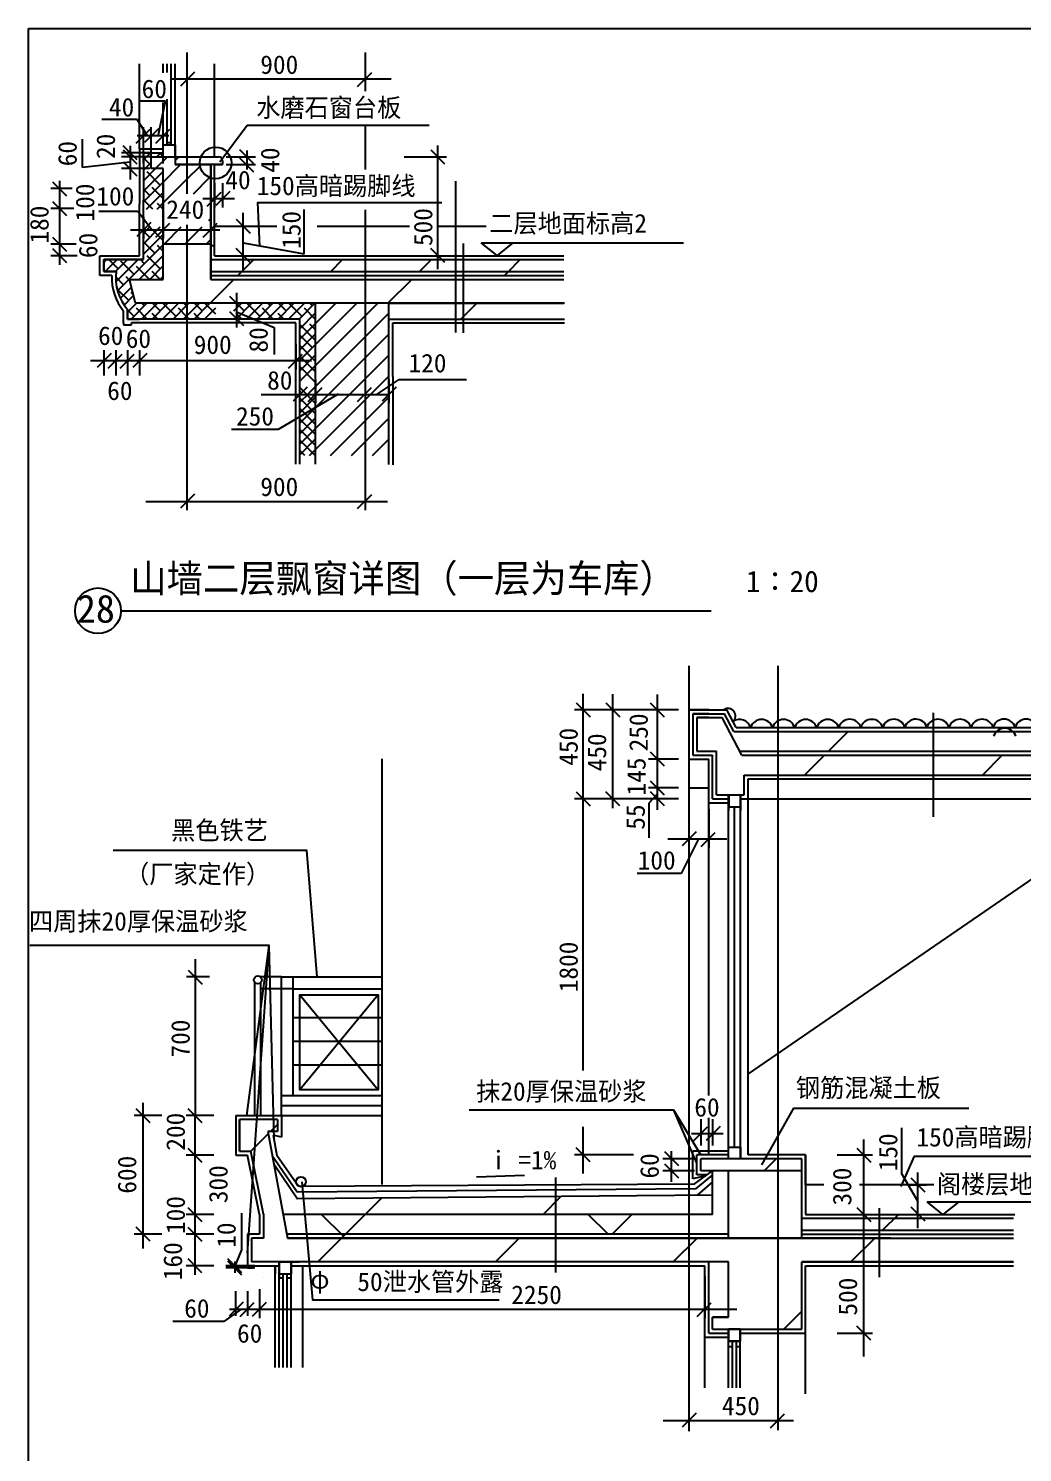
# Model space of a CAD drawing. Header units: metres. Extents: x 15828 to 26417, y -3696 to 9251.
# Drawn here: x 15828 to 21548, y 1057 to 9251 of the extents above; entities that cross this region are included whole.
import ezdxf

# ---------------------------------------------------------------- set-up
doc = ezdxf.new("R2010")
doc.units = ezdxf.units.M
for name, color, linetype in [('A-AXI', 3, 'Continuous'), ('BALCONY', 7, 'Continuous'), ('PUB_DIM', 3, 'Continuous'), ('PUB_TEXT', 7, 'Continuous'), ('Q', 4, 'Continuous'), ('S_DOTE', 7, 'Continuous'), ('WALL', 7, 'Continuous'), ('WQ', 7, 'Continuous')]:
    doc.layers.add(name, color=color, linetype=linetype)
pattern_1 = [(45, (0, 0), (-255.6454, 255.6454), [])]
pattern_2 = [(45, (0, 0), (-511.29, 511.29), [])]

# ---------------------------------------------------------------- blocks, each defined once
blk = doc.blocks.new('_DIMX')
blk.add_lwpolyline([(-213.13, -208.31), (190, 193.54)])

msp = doc.modelspace()

# ---------------------------------------------------------------- hatches: boundary and pattern name
h = msp.add_hatch()
h.set_pattern_fill('AN33C', scale=113.87)
h.set_pattern_definition(pattern_1)
h.paths.add_polyline_path([(16888.04, 8513.24), (16671.75, 8513.24), (16671.75, 8467.69), (16888.03, 8467.69)])
h.paths.add_polyline_path([(16962.39, 8500.78, -0.03), (16963.25, 8513.24), (16888.04, 8513.24), (16888.03, 8467.69), (16968.62, 8467.69, -0.09)])
h.paths.add_polyline_path([(17093.06, 8490.46, 0.2), (17086.39, 8506.57, 0.2), (17070.28, 8513.24), (17070.29, 8513.24), (16963.25, 8513.24, 0.03), (16962.39, 8500.78, 0.09), (16968.62, 8467.69), (17093.06, 8467.69)])
h = msp.add_hatch()
h.set_pattern_fill('AN33C', scale=227.74)
h.set_pattern_definition(pattern_2)
h.paths.add_polyline_path([(16876.71, 8012.21), (16740.07, 8012.21), (16740.07, 7807.25), (16876.71, 7807.25)])
h.paths.add_polyline_path([(16740.07, 8012.21), (16603.42, 8012.21), (16603.42, 7807.25), (16740.07, 7807.25)])
h = msp.add_hatch()
h.set_pattern_fill('AN33C', scale=113.87)
h.set_pattern_definition(pattern_1)
h.paths.add_polyline_path([(18889.17, 7921.12), (18167.24, 7921.12), (18167.24, 7852.8), (18889.17, 7852.8)])
h.paths.add_polyline_path([(18167.24, 7921.12), (18124.78, 7921.12), (18124.78, 7852.8), (18167.24, 7852.8)])
h.paths.add_polyline_path([(18124.78, 7921.12), (17502.99, 7921.12), (17502.99, 7852.8), (18124.78, 7852.8)])
h.paths.add_polyline_path([(17502.99, 7921.12), (16876.71, 7921.12), (16876.71, 7852.8), (17502.99, 7852.8)])
h = msp.add_hatch()
h.set_pattern_fill('ANSI31', scale=1138.7)
h.paths.add_polyline_path([(16740.07, 7807.25), (16603.42, 7807.25), (16410.1, 7807.25), (16444.26, 7670.61), (16740.07, 7670.61)])
h.paths.add_polyline_path([(17764.89, 7807.25), (16876.71, 7807.25), (16740.07, 7807.25), (16740.07, 7670.61), (17480.21, 7670.61), (17764.89, 7670.61)])
h.paths.add_polyline_path([(18329.73, 7807.25), (17764.89, 7807.25), (17764.89, 7670.61), (18329.73, 7670.61)])
h.paths.add_polyline_path([(18883.6, 7807.25), (18372.19, 7807.25), (18372.19, 7670.61), (18883.6, 7670.61)])
h = msp.add_hatch()
h.set_pattern_fill('AN33C', scale=227.74)
h.set_pattern_definition(pattern_2)
h.paths.add_polyline_path([(16740.07, 7807.25), (16603.42, 7807.25), (16410.1, 7807.25), (16444.26, 7670.61), (16740.07, 7670.61)])
h.paths.add_polyline_path([(17764.89, 7807.25), (16876.71, 7807.25), (16740.07, 7807.25), (16740.07, 7670.61), (17480.21, 7670.61), (17764.89, 7670.61)])
h.paths.add_polyline_path([(18329.73, 7807.25), (17764.89, 7807.25), (17764.89, 7670.61), (18329.73, 7670.61)])
h.paths.add_polyline_path([(18883.6, 7807.25), (18372.19, 7807.25), (18372.19, 7670.61), (18883.6, 7670.61)])
h.paths.add_polyline_path([(18372.19, 7807.25), (18329.73, 7807.25), (18329.73, 7670.61), (18372.19, 7670.61)])
h = msp.add_hatch()
h.set_pattern_fill('ANSI38', scale=341.61)
h.paths.add_polyline_path([(18889.17, 7852.8), (18167.24, 7852.8), (18167.24, 7830.02), (18889.17, 7830.02)])
h.paths.add_polyline_path([(18167.24, 7852.8), (18124.78, 7852.8), (18124.78, 7830.02), (18167.24, 7830.02)])
h.paths.add_polyline_path([(18124.78, 7852.8), (17502.99, 7852.8), (17502.99, 7830.02), (18124.78, 7830.02)])
h.paths.add_polyline_path([(17502.99, 7852.8), (16876.71, 7852.8), (16876.71, 7830.02), (17502.99, 7830.02)])
h = msp.add_hatch()
h.set_pattern_fill('ANSI38', scale=341.61)
h.paths.add_polyline_path([(17901.53, 7670.61), (17901.53, 7579.51), (18890.94, 7579.51), (18890.94, 7670.61)])
h = msp.add_hatch()
h.set_pattern_fill('ANSI38', scale=341.61)
h.paths.add_polyline_path([(22181.44, 5206.04), (21073.64, 5206.04), (21073.64, 5092.17), (22181.44, 5092.17)])
h.paths.add_polyline_path([(21036.41, 5206.04), (20140.52, 5206.04), (20140.52, 5092.17), (21036.41, 5092.17)])
h.paths.add_polyline_path([(21073.64, 5206.04), (21036.41, 5206.04), (21036.41, 5092.17), (21073.64, 5092.17)])
h.paths.add_polyline_path([(20140.52, 5206.04), (19887.08, 5206.04), (19833.14, 5308.52), (19650.95, 5308.52), (19650.95, 5069.39), (19707.89, 5069.39), (19764.82, 5069.39), (19764.82, 4818.88), (19855.92, 4818.88), (19855.92, 4841.66), (19787.59, 4841.66), (19787.59, 5092.17), (19707.89, 5092.17), (19673.73, 5092.17), (19673.73, 5285.74), (19819.39, 5285.74), (19921.27, 5092.17), (20140.52, 5092.17)])
h = msp.add_hatch()
h.set_pattern_fill('AN33C', scale=227.74)
h.set_pattern_definition(pattern_2)
h.paths.add_polyline_path([(20140.52, 5069.39), (19933.26, 5069.39), (19819.39, 5285.74), (19673.73, 5285.74), (19673.73, 5092.17), (19707.89, 5092.17), (19787.59, 5092.17), (19787.59, 4841.66), (19947.01, 4841.66), (19947.01, 4955.52), (20140.52, 4955.52)])
h.paths.add_polyline_path([(21036.41, 5069.39), (20140.52, 5069.39), (20140.52, 4955.52), (21036.41, 4955.52)])
h.paths.add_polyline_path([(22181.44, 5069.39), (21073.64, 5069.39), (21073.64, 4955.52), (22181.44, 4955.52)])
h.paths.add_polyline_path([(21073.64, 5069.39), (21036.41, 5069.39), (21036.41, 4955.52), (21073.64, 4955.52)])
h = msp.add_hatch()
h.set_pattern_fill('ANSI31', scale=1138.7)
h.paths.add_polyline_path([(20140.52, 5069.39), (19933.26, 5069.39), (19819.39, 5285.74), (19673.73, 5285.74), (19673.73, 5092.17), (19707.89, 5092.17), (19787.59, 5092.17), (19787.59, 4841.66), (19947.01, 4841.66), (19947.01, 4955.52), (20140.52, 4955.52)])
h.paths.add_polyline_path([(21036.41, 5069.39), (20140.52, 5069.39), (20140.52, 4955.52), (21036.41, 4955.52)])
h.paths.add_polyline_path([(22181.44, 5069.39), (21073.64, 5069.39), (21073.64, 4955.52), (22181.44, 4955.52)])
h.paths.add_polyline_path([(21073.64, 5069.39), (21036.41, 5069.39), (21036.41, 4955.52), (21073.64, 4955.52)])
h = msp.add_hatch()
h.set_pattern_fill('ANSI31', scale=1138.7)
h.paths.add_polyline_path([(21498.6, 2290.99), (20750.79, 2290.99), (20750.79, 2154.35), (20789.58, 2154.35), (21498.6, 2154.35)])
h.paths.add_polyline_path([(20722.62, 2290.99), (20277.16, 2290.99), (20277.16, 2290.99), (20140.52, 2290.99), (20140.52, 1767.2), (20277.17, 1767.2), (20277.17, 2154.35), (20722.62, 2154.35)])
h.paths.add_polyline_path([(20140.52, 2290.99), (19628.11, 2290.99), (19628.11, 2154.35), (19855.85, 2154.35), (19855.85, 1835.52), (19764.76, 1835.52), (19764.76, 1767.2), (20140.52, 1767.2)])
h.paths.add_polyline_path([(19628.11, 2290.99), (18861.12, 2290.99), (18861.12, 2154.35), (19628.11, 2154.35)])
h.paths.add_polyline_path([(18817.3, 2290.99), (17317.72, 2290.99), (17220.63, 2820.13), (17133.42, 2663.74), (17179.64, 2429.4), (17179.64, 2290.99), (17111.32, 2290.99), (17111.32, 2154.35), (17384.9, 2154.35), (18817.3, 2154.35)])
h.paths.add_polyline_path([(17205, 2905.33), (17260.78, 2905.33), (17260.78, 2973.65), (17077.36, 2973.65), (17043.29, 2876.61), (17043.29, 2791.46), (17108.22, 2791.46), (17133.42, 2663.74), (17220.63, 2820.13)])
h = msp.add_hatch()
h.set_pattern_fill('AN33C', scale=227.74)
h.set_pattern_definition(pattern_2)
h.paths.add_polyline_path([(21498.6, 2290.99), (20750.79, 2290.99), (20750.79, 2154.35), (20789.58, 2154.35), (21498.6, 2154.35)])
h.paths.add_polyline_path([(20722.62, 2290.99), (20277.16, 2290.99), (20277.16, 2290.99), (20140.52, 2290.99), (20140.52, 1767.2), (20277.17, 1767.2), (20277.17, 2154.35), (20722.62, 2154.35)])
h.paths.add_polyline_path([(20140.52, 2290.99), (19628.11, 2290.99), (19628.11, 2154.35), (19855.85, 2154.35), (19855.85, 1835.52), (19764.76, 1835.52), (19764.76, 1767.2), (20140.52, 1767.2)])
h.paths.add_polyline_path([(19628.11, 2290.99), (18861.12, 2290.99), (18861.12, 2154.35), (19628.11, 2154.35)])
h.paths.add_polyline_path([(18861.12, 2290.99), (18817.3, 2290.99), (18817.3, 2154.35), (18861.12, 2154.35)])
h.paths.add_polyline_path([(18817.3, 2290.99), (17317.72, 2290.99), (17220.63, 2820.13), (17133.42, 2663.74), (17179.64, 2429.4), (17179.64, 2290.99), (17111.32, 2290.99), (17111.32, 2154.35), (17384.9, 2154.35), (18817.3, 2154.35)])
h.paths.add_polyline_path([(17205, 2905.33), (17260.78, 2905.33), (17260.78, 2973.65), (17077.36, 2973.65), (17043.29, 2876.61), (17043.29, 2791.46), (17108.22, 2791.46), (17133.42, 2663.74), (17220.63, 2820.13)])
h = msp.add_hatch()
h.set_pattern_fill('AN33C', scale=227.74)
h.set_pattern_definition(pattern_2)
h.paths.add_polyline_path([(17375.04, 2516.17), (17239.74, 2716), (17292.64, 2427.64), (18817.3, 2427.64), (18817.3, 2529.44)])
h.paths.add_polyline_path([(18817.3, 2427.64), (18861.12, 2427.64), (18861.12, 2529.84), (18817.3, 2529.44)])
h.paths.add_polyline_path([(18861.12, 2529.84), (18861.12, 2427.64), (19628.11, 2427.64), (19628.11, 2536.9)])
h.paths.add_polyline_path([(19764.82, 2427.64), (19764.82, 2538.15), (19628.11, 2536.9), (19628.11, 2427.64)])
h = msp.add_hatch()
h.set_pattern_fill('AN32C', scale=227.74)
h.set_pattern_definition(pattern_2)
h.paths.add_polyline_path([(17375.04, 2516.17), (17239.74, 2716), (17292.64, 2427.64), (18817.3, 2427.64), (18817.3, 2529.44)])
h.paths.add_polyline_path([(19628.11, 2427.64), (19628.11, 2536.9), (18861.12, 2529.84), (18861.12, 2427.64)])
h.paths.add_polyline_path([(18817.3, 2427.64), (18861.12, 2427.64), (18861.12, 2529.84), (18817.3, 2529.44)])
h = msp.add_hatch()
h.set_pattern_fill('ANSI31', scale=1138.7)
h.paths.add_polyline_path([(19696.5, 2746.47), (19696.5, 2678.15), (20140.52, 2678.15), (20140.52, 2746.47)])
h.paths.add_polyline_path([(20140.52, 2746.47), (20140.52, 2678.15), (20277.23, 2678.15), (20277.23, 2746.47)])
h = msp.add_hatch()
h.set_pattern_fill('AN33C', scale=227.74)
h.set_pattern_definition(pattern_2)
h.paths.add_polyline_path([(20140.52, 2678.15), (20140.52, 2746.47), (19696.5, 2746.47), (19696.5, 2678.15)])
h.paths.add_polyline_path([(20277.23, 2678.15), (20277.23, 2746.47), (20140.52, 2746.47), (20140.52, 2678.15)])
h = msp.add_hatch()
h.set_pattern_fill('ANSI38', scale=341.61)
h.paths.add_polyline_path([(19628.11, 2313.77), (19628.11, 2427.64), (18861.12, 2427.64), (18861.12, 2313.77)])
h.paths.add_polyline_path([(19855.92, 2313.77), (19855.92, 2678.15), (19764.82, 2678.15), (19764.82, 2427.64), (19628.11, 2427.64), (19628.11, 2313.77)])
h.paths.add_polyline_path([(18817.3, 2290.99), (18817.3, 2427.64), (17292.64, 2427.64), (17317.72, 2290.99)])
h.paths.add_polyline_path([(18817.3, 2313.77), (18861.12, 2313.77), (18861.12, 2427.64), (18817.3, 2427.64)])
h = msp.add_hatch()
h.set_pattern_fill('ANSI31', scale=683.2)
h.paths.add_polyline_path([(20140.52, 2678.15), (19855.92, 2678.15), (19855.92, 2290.99), (20140.52, 2290.99)])
h.paths.add_polyline_path([(20277.23, 2678.15), (20140.52, 2678.15), (20140.52, 2290.99), (20277.23, 2290.99)])
h = msp.add_hatch()
h.set_pattern_fill('AN33C', scale=227.74)
h.set_pattern_definition(pattern_2)
h.paths.add_polyline_path([(21498.6, 2427.6), (20750.79, 2427.6), (20750.79, 2313.77), (21498.6, 2313.77)])
h.paths.add_polyline_path([(20722.62, 2404.86), (20277.23, 2404.86), (20277.23, 2336.54), (20722.62, 2336.54)])
h.paths.add_polyline_path([(20750.79, 2404.86), (20722.62, 2404.86), (20722.62, 2336.54), (20750.79, 2336.54)])
h = msp.add_hatch()
h.set_pattern_fill('ANSI38', scale=341.61)
h.paths.add_polyline_path([(19855.85, 2154.35), (19741.98, 2154.35), (19741.98, 1744.42), (19855.73, 1744.42), (19855.73, 1767.2), (19764.76, 1767.2), (19764.76, 1835.52), (19855.85, 1835.52)])

# ---------------------------------------------------------------- linework, layer by layer
for p, q in [((16466.78, 8558.78), (16466.78, 9048.66)), ((16603.42, 8995.23), (16603.42, 9048.66)), ((16626.2, 8997.52), (16626.2, 9048.66)), ((16648.97, 8581.56), (16648.97, 9048.66)), ((16671.75, 8581.56), (16671.75, 9048.66)), ((16899.48, 8513.24), (16899.48, 9048.66)), ((16616.56, 8833.45), (16472.9, 8833.45)), ((16573.95, 8631.54), (16616.56, 8833.45)), ((16603.42, 8581.56), (16603.42, 8824.94)), ((16626.2, 8581.56), (16626.2, 8843.67)), ((16453.5, 8727.69), (16249.75, 8727.69)), ((16512.41, 8633.14), (16453.5, 8727.69)), ((16929.04, 8484.13), (17087.16, 8694.23)), ((17087.16, 8694.23), (18133.1, 8694.23)), ((16139.32, 8451.95), (16139.92, 8614.67)), ((16466.78, 8558.78), (16601.79, 8558.78)), ((16489.56, 8495.58), (16529.99, 8536.01)), ((16489.56, 8536.01), (16489.56, 8262.73)), ((16491.19, 8536.01), (16603.42, 8536.01)), ((16525.69, 8531.71), (16521.39, 8536.01)), ((16567.6, 8513.24), (16590.38, 8536.01)), ((16603.42, 8514.36), (16581.77, 8536.01)), ((16603.42, 8581.56), (16671.75, 8581.56)), ((16603.42, 8581.56), (16671.75, 8581.56)), ((16603.42, 8513.24), (16603.42, 8581.56)), ((16603.42, 8581.56), (16671.75, 8581.56)), ((16648.97, 8592.94), (16626.2, 8592.94)), ((16671.75, 8513.24), (16671.75, 8581.56)), ((16671.75, 8513.24), (16671.75, 8581.56)), ((16671.75, 8513.24), (16671.75, 8581.56)), ((16671.75, 8513.24), (16671.75, 8581.56)), ((16671.75, 8581.56), (16671.75, 8513.24)), ((16413.44, 8481.91), (16139.32, 8451.95)), ((16534.61, 8462.4), (16489.56, 8507.45)), ((16489.56, 8435.19), (16534.61, 8480.24)), ((16489.56, 8374.8), (16559.67, 8444.92)), ((16534.61, 8444.92), (16534.61, 8513.24)), ((16534.61, 8513.24), (16670.11, 8513.24)), ((16534.61, 8444.92), (16534.61, 8444.92)), ((16535.1, 8444.92), (16534.61, 8444.92)), ((16534.61, 8444.92), (16534.61, 8444.92)), ((16603.42, 8444.92), (16535.1, 8444.92)), ((16535.1, 8444.92), (16535.1, 8444.92)), ((16536.24, 8513.24), (16671.75, 8513.24)), ((16555.88, 8441.13), (16552.09, 8444.92)), ((16559.67, 8444.92), (16627.99, 8513.24)), ((16603.42, 8367.89), (16703.22, 8467.69)), ((16603.42, 7807.25), (16603.42, 8444.92)), ((16671.75, 8513.24), (16922.26, 8513.24)), ((16671.75, 8513.24), (16671.75, 8467.69)), ((16671.75, 8467.69), (16876.71, 8467.69)), ((16740.07, 8513.24), (16922.26, 8513.24)), ((16740.07, 8383.76), (16815.33, 8459.03)), ((16876.71, 8467.69), (16876.71, 7807.25)), ((16945.03, 8467.69), (16876.71, 8467.69)), ((16899.48, 7943.85), (16899.48, 8467.69)), ((16945.03, 8490.46), (16945.03, 8467.69)), ((16489.56, 8314.41), (16603.42, 8428.28)), ((16495.49, 8380.74), (16489.56, 8386.68)), ((16489.56, 8254.03), (16603.42, 8367.89)), ((16586.08, 8350.55), (16510.59, 8426.03)), ((16541.59, 8378.12), (16541.59, 8378.12)), ((16603.42, 8393.58), (16601.17, 8395.84)), ((16603.42, 8247.12), (16740.07, 8383.76)), ((16777.45, 8300.36), (16870.54, 8393.45)), ((18287.11, 7502.7), (18287.11, 8372.59)), ((16525.69, 8290.16), (16489.56, 8326.29)), ((16508.11, 8212.2), (16603.42, 8307.51)), ((16533.47, 8347.81), (16533.47, 8347.81)), ((16603.42, 8272.81), (16540.78, 8335.45)), ((16456.63, 8197.81), (16232.88, 8197.81)), ((16538.35, 8092.84), (16456.63, 8197.81)), ((16466.78, 7943.89), (16466.78, 8239.95)), ((16543.26, 8212.2), (16489.56, 8265.9)), ((16489.56, 7921.12), (16489.56, 8262.73)), ((16489.56, 8262.73), (16489.56, 8262.73)), ((16568.5, 8212.2), (16603.42, 8247.12)), ((16603.42, 8212.42), (16570.98, 8244.87)), ((17414.82, 7954.35), (17414.82, 8209.2)), ((16865.03, 8146.4), (16876.71, 8158.08)), ((16489.56, 8072.86), (16526.41, 8109.71)), ((16489.56, 8012.47), (16586.8, 8109.71)), ((16525.69, 8048.6), (16489.56, 8084.74)), ((16489.56, 7952.09), (16603.42, 8065.95)), ((16603.42, 8031.26), (16540.78, 8093.9)), ((16586.08, 8108.99), (16585.35, 8109.71)), ((16610.07, 8012.21), (16707.57, 8109.71)), ((16740.07, 8021.43), (16828.35, 8109.71)), ((16851.62, 8012.21), (16876.71, 8037.3)), ((16340.25, 7742.39), (16603.42, 8005.57)), ((16555.88, 7958.02), (16489.56, 8024.35)), ((16603.42, 7970.87), (16570.98, 8003.31)), ((16603.42, 8012.21), (16876.71, 8012.21)), ((16730.85, 8012.21), (16740.07, 8021.43)), ((17062.99, 8018.06), (17414.82, 7954.35)), ((18329.57, 8013.8), (18329.57, 7500.69)), ((16239.04, 7830.02), (16239.04, 7943.89)), ((16239.04, 7943.89), (16466.78, 7943.89)), ((16261.82, 7905.51), (16277.42, 7921.12)), ((16261.82, 7852.8), (16261.82, 7921.12)), ((16261.82, 7921.12), (16489.56, 7921.12)), ((16489.56, 7921.12), (16261.82, 7921.12)), ((16261.82, 7921.12), (16261.82, 7852.8)), ((16269.49, 7852.8), (16337.81, 7921.12)), ((16344.52, 7867.44), (16290.84, 7921.12)), ((16329.88, 7852.8), (16398.2, 7921.12)), ((16331, 7793.53), (16458.59, 7921.12)), ((16435.1, 7837.25), (16359.62, 7912.73)), ((16525.49, 7807.25), (16450.2, 7882.54)), ((16465.5, 7807.25), (16603.42, 7945.18)), ((16495.49, 7897.63), (16472.01, 7921.12)), ((16586.08, 7867.44), (16510.59, 7942.93)), ((16525.88, 7807.25), (16603.42, 7884.79)), ((16603.42, 7910.48), (16601.17, 7912.73)), ((16876.71, 7921.12), (18908.67, 7921.12)), ((16899.48, 7943.85), (18908.67, 7943.85)), ((16307.37, 7830.02), (16239.04, 7830.02)), ((16332.02, 7852.8), (16261.82, 7852.8)), ((16261.82, 7852.8), (16332.02, 7852.8)), ((16374.72, 7776.86), (16329.93, 7821.64)), ((16411.89, 7800.07), (16389.81, 7822.15)), ((16410.1, 7807.25), (16603.42, 7807.25)), ((16444.26, 7670.61), (16410.1, 7807.25)), ((16585.88, 7807.25), (16540.78, 7852.34)), ((16586.27, 7807.25), (16603.42, 7824.4)), ((16876.71, 7852.8), (18908.67, 7852.8)), ((16876.71, 7830.02), (18909.01, 7830.02)), ((16876.71, 7807.25), (18909.01, 7807.25)), ((16404.91, 7686.28), (16337.33, 7753.86)), ((16356.53, 7698.29), (16421.18, 7762.93)), ((16378.34, 7659.71), (16433.25, 7714.62)), ((16432.02, 7719.56), (16420.01, 7731.57)), ((16375.69, 7556.74), (16375.69, 7625.06)), ((16398.46, 7619.44), (16449.63, 7670.61)), ((16398.46, 7579.51), (16398.46, 7633.31)), ((16398.46, 7633.31), (16398.46, 7579.51)), ((16435.1, 7595.69), (16398.46, 7632.34)), ((16418.92, 7579.51), (16510.02, 7670.61)), ((17480.21, 7670.61), (16444.26, 7670.61)), ((16511.67, 7579.51), (16450.2, 7640.99)), ((16479.31, 7579.51), (16570.41, 7670.61)), ((16495.49, 7656.08), (16480.97, 7670.61)), ((16539.7, 7579.51), (16630.79, 7670.61)), ((16586.08, 7625.89), (16541.36, 7670.61)), ((16600.09, 7579.51), (16691.18, 7670.61)), ((16676.66, 7595.69), (16601.74, 7670.61)), ((16660.48, 7579.51), (16740.07, 7659.1)), ((16740.07, 7592.67), (16691.75, 7640.99)), ((16737.05, 7656.08), (16722.52, 7670.61)), ((16740.07, 7659.1), (16751.57, 7670.61)), ((16740.07, 7598.72), (16811.96, 7670.61)), ((16781.25, 7579.51), (16872.35, 7670.61)), ((16827.63, 7625.89), (16782.91, 7670.61)), ((16841.64, 7579.51), (16906.41, 7644.28)), ((16906.41, 7607.49), (16843.3, 7670.61)), ((17008.89, 7625.99), (17053.51, 7670.61)), ((17022.8, 7579.51), (17113.9, 7670.61)), ((17069.18, 7625.89), (17024.46, 7670.61)), ((17025.36, 7621.41), (17241.15, 7530.89)), ((17083.19, 7579.51), (17174.29, 7670.61)), ((17159.76, 7595.69), (17084.85, 7670.61)), ((17143.58, 7579.51), (17234.67, 7670.61)), ((17236.33, 7579.51), (17174.86, 7640.99)), ((17203.97, 7579.51), (17295.06, 7670.61)), ((17220.15, 7656.08), (17205.62, 7670.61)), ((17264.36, 7579.51), (17355.45, 7670.61)), ((17310.73, 7625.89), (17266.01, 7670.61)), ((17324.74, 7579.51), (17415.84, 7670.61)), ((17401.31, 7595.69), (17326.4, 7670.61)), ((17385.13, 7579.51), (17476.23, 7670.61)), ((17480.21, 7577.18), (17416.41, 7640.99)), ((17461.7, 7656.08), (17447.18, 7670.61)), ((17480.21, 7553.82), (17597, 7670.61)), ((17480.21, 7433.04), (17717.78, 7670.61)), ((18909.01, 7670.61), (17480.21, 7670.61)), ((17480.21, 6743.39), (17480.21, 7670.61)), ((17764.89, 7596.94), (17838.56, 7670.61)), ((17901.53, 6742.67), (17901.53, 7670.61)), ((16375.69, 7556.74), (16375.69, 7545.35)), ((16375.69, 7545.35), (16421.23, 7545.35)), ((16466.78, 7579.51), (16398.46, 7579.51)), ((16398.46, 7579.51), (16466.78, 7579.51)), ((16421.23, 7545.35), (16421.23, 7556.74)), ((17366.35, 7556.74), (16421.23, 7556.74)), ((17389.12, 7579.51), (16466.78, 7579.51)), ((16572.06, 7579.51), (16540.78, 7610.79)), ((16632.45, 7579.51), (16631.37, 7580.6)), ((16720.86, 7579.51), (16740.07, 7598.72)), ((16753.23, 7579.51), (16740.07, 7592.67)), ((16813.62, 7579.51), (16782.34, 7610.79)), ((16874, 7579.51), (16872.92, 7580.6)), ((16902.03, 7579.51), (16906.41, 7583.9)), ((17055.17, 7579.51), (17023.89, 7610.79)), ((17115.56, 7579.51), (17114.47, 7580.6)), ((17296.72, 7579.51), (17265.44, 7610.79)), ((17357.11, 7579.51), (17356.02, 7580.6)), ((17366.35, 6743.88), (17366.35, 7556.74)), ((17389.12, 7523.11), (17480.21, 7614.21)), ((17389.12, 6745.2), (17389.12, 7579.51)), ((17389.12, 7462.72), (17480.21, 7553.82)), ((17480.21, 7456.41), (17389.12, 7547.5)), ((17480.21, 7516.79), (17446.61, 7550.4)), ((17480.21, 7312.27), (17764.89, 7596.94)), ((17764.89, 7476.16), (17901.53, 7612.8)), ((17901.53, 7579.51), (18911.76, 7579.51)), ((17924.3, 7556.74), (18909.01, 7556.74)), ((17924.3, 7556.74), (18911.76, 7556.74)), ((17924.3, 7249.29), (17924.3, 7556.74)), ((17924.3, 7515.23), (17924.3, 7556.74)), ((17241.15, 7530.89), (17241.15, 7374.55)), ((17389.12, 7402.34), (17480.21, 7493.43)), ((17461.7, 7414.53), (17389.12, 7487.11)), ((17434.5, 7145.78), (17764.89, 7476.16)), ((17480.21, 7456.41), (17476.8, 7459.82)), ((17764.89, 7355.39), (17901.53, 7492.03)), ((17389.12, 7341.95), (17480.21, 7433.04)), ((17480.21, 7335.63), (17389.12, 7426.72)), ((17389.12, 7281.56), (17480.21, 7372.65)), ((17446.61, 7308.85), (17389.12, 7366.34)), ((17389.12, 7221.17), (17480.21, 7312.27)), ((17479.99, 7215.08), (17389.12, 7305.95)), ((17480.21, 7275.24), (17446.61, 7308.85)), ((17572.36, 7162.86), (17764.89, 7355.39)), ((17795.62, 7265.34), (17901.53, 7371.25)), ((17394.61, 7240.07), (17389.12, 7245.56)), ((17389.12, 7221.17), (17394.61, 7226.66)), ((17480.21, 6949.94), (17795.62, 7265.34)), ((17764.89, 7113.83), (17901.53, 7250.48)), ((17833.79, 7146.58), (17961.87, 7231.13)), ((17961.87, 7231.13), (18348.41, 7231.13)), ((17609.64, 7146.58), (17264.28, 6943.21)), ((17480.21, 7094.08), (17389.12, 7185.17)), ((17389.12, 7160.78), (17394.61, 7166.27)), ((17389.12, 7100.4), (17440.46, 7151.74)), ((17389.12, 7040.01), (17480.21, 7131.1)), ((17480.21, 7070.71), (17572.36, 7162.86)), ((17764.89, 6993.06), (17901.53, 7129.7)), ((17401.31, 7112.59), (17389.12, 7124.78)), ((17389.12, 6979.62), (17480.21, 7070.71)), ((17476.8, 6976.72), (17389.12, 7064.4)), ((17480.21, 7033.69), (17401.31, 7112.59)), ((17480.21, 6829.16), (17764.89, 7113.83)), ((17389.12, 6919.23), (17480.21, 7010.33)), ((17480.84, 6912.29), (17389.12, 7004.01)), ((17480.21, 6973.3), (17476.8, 6976.72)), ((17565.9, 6794.07), (17764.89, 6993.06)), ((17764.89, 6872.28), (17901.53, 7008.92)), ((17264.28, 6943.21), (16996.67, 6943.21)), ((17389.12, 6858.84), (17480.21, 6949.94)), ((17480.21, 6852.52), (17389.12, 6943.62)), ((17389.12, 6798.45), (17480.21, 6889.55)), ((17401.31, 6871.04), (17389.12, 6883.23)), ((17807.45, 6794.07), (17901.53, 6888.15)), ((17417.9, 6794.07), (17389.12, 6822.84)), ((17478.28, 6794.07), (17401.31, 6871.04)), ((17445.12, 6794.07), (17480.21, 6829.16)), ((17686.67, 6794.07), (17764.89, 6872.28)), ((19628.18, 5331.29), (19846.89, 5331.29)), ((19742.05, 5331.29), (19628.18, 5331.29)), ((19628.18, 5331.29), (19628.18, 5046.62)), ((19650.95, 5308.52), (19833.14, 5308.52)), ((19742.05, 5308.52), (19650.95, 5308.52)), ((19650.95, 5308.52), (19650.95, 5069.39)), ((19673.73, 5285.74), (19819.39, 5285.74)), ((19742.05, 5285.74), (19673.73, 5285.74)), ((19673.73, 5285.74), (19673.73, 5092.17)), ((19933.26, 5069.39), (19819.39, 5285.74)), ((19887.08, 5206.04), (19833.14, 5308.52)), ((19887.08, 5206.04), (22181.44, 5206.04)), ((19673.73, 5092.17), (19707.89, 5092.17)), ((19707.89, 5092.17), (19787.59, 5092.17)), ((19787.59, 4841.66), (19787.59, 5092.17)), ((19921.27, 5092.17), (22181.44, 5092.17)), ((19628.18, 5046.62), (19685.11, 5046.62)), ((19628.18, 5046.62), (19628.18, 4881.51)), ((19650.95, 5069.39), (19707.89, 5069.39)), ((19685.11, 5046.62), (19685.11, 5046.62)), ((19685.11, 5046.62), (19742.05, 5046.62)), ((19707.89, 5069.39), (19707.89, 5069.39)), ((19707.89, 5069.39), (19764.82, 5069.39)), ((19742.05, 4818.88), (19742.05, 5046.62)), ((19764.82, 4818.88), (19764.82, 5069.39)), ((19933.26, 5069.39), (22181.44, 5069.39)), ((19947.01, 4841.66), (19947.01, 4955.52)), ((19947.01, 4955.52), (22181.44, 4955.52)), ((19969.78, 2769.24), (19969.78, 4932.75)), ((19969.78, 4818.88), (19969.78, 4932.75)), ((19969.78, 4932.75), (22181.44, 4932.75)), ((19445.62, 4845.3), (19396.9, 4794.2)), ((19628.18, 4881.51), (19742.05, 4881.51)), ((19787.59, 4841.66), (19947.01, 4841.66)), ((19845.2, 4836.19), (19845.2, 4836.19)), ((19855.92, 4841.66), (19855.92, 4750.56)), ((19855.92, 4841.66), (19855.92, 4750.56)), ((19855.92, 2814.79), (19855.92, 4841.66)), ((19857.11, 4841.66), (19857.11, 4773.33)), ((19924.24, 4841.66), (19924.24, 4750.56)), ((19924.24, 4841.66), (19924.24, 4750.56)), ((19925.43, 4773.33), (19925.43, 4841.66)), ((19396.9, 4794.2), (19396.9, 4594.66)), ((19742.05, 3110.71), (19742.05, 4818.88)), ((19742.05, 4796.11), (19857.11, 4796.11)), ((19764.82, 4818.88), (19855.92, 4818.88)), ((19857.11, 4773.33), (19925.43, 4773.33)), ((19857.11, 4773.33), (19925.43, 4773.33)), ((19857.11, 4773.33), (19925.43, 4773.33)), ((19925.43, 4818.88), (19969.78, 4818.88)), ((19937.49, 4829.2), (19937.49, 4829.2)), ((19969.78, 4818.88), (22181.44, 4818.88)), ((19684.14, 4587.9), (19584.58, 4388.96)), ((19584.58, 4388.96), (19330.27, 4388.96)), ((17020.52, 2996.43), (17283.55, 2996.43)), ((17020.52, 2996.43), (17020.52, 2768.69)), ((17043.29, 2791.46), (17043.29, 2973.65)), ((17043.29, 2973.65), (17043.29, 2791.46)), ((17260.78, 2973.65), (17260.78, 2905.33)), ((17283.55, 2996.43), (17283.55, 2871.17)), ((17205, 2905.33), (17317.72, 2290.99)), ((17260.78, 2905.33), (17205, 2905.33)), ((17236.45, 2882.56), (17258.04, 2766.66)), ((17283.55, 2871.17), (17236.45, 2882.56)), ((20852.47, 2661.64), (20852.47, 2925.97)), ((17043.29, 2791.46), (17108.22, 2791.46)), ((17179.64, 2429.4), (17108.22, 2791.46)), ((19855.92, 2792.02), (19650.95, 2792.02)), ((19650.95, 2632.6), (19650.95, 2792.02)), ((19855.92, 2814.79), (19924.24, 2814.79)), ((19855.92, 2814.79), (19924.24, 2814.79)), ((19855.92, 2746.47), (19855.92, 2814.79)), ((19855.92, 2746.47), (19855.92, 2814.79)), ((19855.92, 2746.47), (19855.92, 2814.79)), ((19855.92, 2814.79), (19924.24, 2814.79)), ((19924.24, 2746.47), (19924.24, 2814.79)), ((19924.24, 2746.47), (19924.24, 2814.79)), ((19924.24, 2814.79), (19924.24, 2746.47)), ((17020.52, 2768.69), (17088.54, 2768.69)), ((17156.87, 2427.64), (17088.54, 2768.69)), ((17373.9, 2556.1), (17230.81, 2764.67)), ((17376.15, 2514.53), (17239.74, 2716)), ((17381.05, 2587.91), (17258.04, 2766.66)), ((19855.92, 2769.24), (19673.73, 2769.24)), ((19673.73, 2655.37), (19673.73, 2769.24)), ((20277.23, 2746.47), (19696.5, 2746.47)), ((19696.5, 2678.15), (19696.5, 2746.47)), ((20300, 2769.24), (19969.78, 2769.24)), ((20277.23, 2290.99), (20277.23, 2746.47)), ((20300, 2598.44), (20300, 2769.24)), ((20300, 2769.24), (20300, 2427.6)), ((18861.12, 2639.87), (18861.12, 2092.84)), ((19658.29, 2601.97), (19764.82, 2678.15)), ((19667.49, 2573.88), (19764.82, 2652.32)), ((20277.23, 2678.15), (19696.5, 2678.15)), ((19764.82, 2427.64), (19764.82, 2678.15)), ((19855.92, 2290.99), (19855.92, 2678.15)), ((20947.12, 2500.46), (20852.47, 2661.64)), ((19667.49, 2573.88), (17373.9, 2556.1)), ((19658.29, 2601.97), (17381.05, 2587.91)), ((19764.82, 2538.15), (17374.24, 2516.16)), ((20722.62, 2462.85), (20722.62, 2065.48)), ((17055.46, 2224.19), (17055.46, 2434.97)), ((17156.87, 2427.64), (17156.87, 2313.77)), ((17179.64, 2429.4), (17179.64, 2290.99)), ((19764.82, 2427.64), (17292.64, 2427.64)), ((20277.16, 2404.86), (21495.23, 2404.86)), ((20299.94, 2427.6), (21502.96, 2427.6)), ((17156.87, 2313.77), (17088.54, 2313.77)), ((17156.87, 2313.77), (17088.54, 2313.77)), ((17088.54, 2313.77), (17088.54, 2131.58)), ((19855.92, 2313.77), (17317.72, 2313.77)), ((20277.16, 2336.54), (21495.23, 2336.54)), ((20277.16, 2313.77), (21495.58, 2313.77)), ((17014.7, 2125.99), (17055.46, 2224.19)), ((17179.64, 2290.99), (17111.32, 2290.99)), ((17111.32, 2290.99), (17111.32, 2154.35)), ((17317.72, 2290.99), (20789.64, 2290.99)), ((20789.64, 2290.99), (17317.72, 2290.99)), ((17088.54, 2131.58), (17248.26, 2131.58)), ((17384.9, 2154.35), (17111.32, 2154.35)), ((17122.7, 2131.58), (17272.17, 2131.58)), ((17248.26, 2131.58), (17248.26, 2086.03)), ((17248.26, 2074.64), (17248.26, 2131.58)), ((17271.03, 1546.35), (17271.03, 2154.35)), ((17271.03, 2154.35), (17271.03, 2086.03)), ((17271.03, 2154.35), (17271.03, 2086.03)), ((17271.03, 2154.35), (17271.03, 2063.26)), ((17271.03, 2154.35), (17271.03, 2086.03)), ((17271.03, 2154.35), (17271.03, 2086.03)), ((17339.35, 1546.35), (17339.35, 2154.35)), ((17339.35, 2154.35), (17339.35, 2086.03)), ((17339.35, 2154.35), (17339.35, 2086.03)), ((17339.35, 2086.03), (17339.35, 2154.35)), ((17339.35, 2086.03), (17339.35, 2154.35)), ((17339.35, 2131.58), (19719.21, 2131.58)), ((19855.85, 2154.35), (17384.9, 2154.35)), ((17384.9, 2154.35), (17384.9, 2154.35)), ((17407.67, 1546.35), (17407.67, 2131.58)), ((18931.83, 2154.35), (18931.83, 2154.35)), ((19719.21, 1744.42), (19719.21, 2131.58)), ((19741.98, 1744.42), (19741.98, 2154.35)), ((19855.85, 1835.52), (19855.85, 2154.35)), ((20277.17, 1767.2), (20277.17, 2154.35)), ((20789.58, 2154.35), (20277.17, 2154.35)), ((21495.58, 2154.35), (20277.17, 2154.35)), ((20299.94, 2131.58), (21495.58, 2131.58)), ((20299.94, 1744.42), (20299.94, 2131.58)), ((20299.94, 1744.42), (20299.94, 2131.58)), ((17248.26, 1546.75), (17248.26, 2086.03)), ((17271.03, 2086.03), (17339.35, 2086.03)), ((17271.03, 2086.03), (17339.35, 2086.03)), ((17271.03, 2086.03), (17339.35, 2086.03)), ((17271.03, 2086.03), (17339.35, 2086.03)), ((17271.03, 2063.26), (17293.8, 2063.26)), ((17271.03, 2063.26), (17293.8, 2063.26)), ((17293.8, 1546.35), (17293.8, 2086.03)), ((17316.58, 1546.35), (17316.58, 2086.03)), ((17316.58, 2063.26), (17339.35, 2063.26)), ((17316.58, 2063.26), (17339.35, 2063.26)), ((16951.87, 1811.18), (16658.42, 1811.18)), ((17051.6, 1882.07), (16951.87, 1811.18)), ((19764.76, 1835.52), (19855.85, 1835.52)), ((19854.61, 1835.52), (19764.76, 1835.52)), ((19764.76, 1767.2), (19764.76, 1835.52)), ((19719.21, 1428.91), (19719.21, 1744.42)), ((19719.21, 1721.65), (19855.73, 1721.65)), ((19741.98, 1744.42), (19855.73, 1744.42)), ((19764.76, 1767.2), (20277.17, 1767.2)), ((19764.76, 1767.2), (20277.17, 1767.2)), ((19855.73, 1698.88), (19855.73, 1767.2)), ((19924.05, 1767.2), (19855.73, 1767.2)), ((19855.73, 1767.2), (19855.73, 1698.88)), ((19924.05, 1767.2), (19924.05, 1698.88)), ((19924.05, 1698.88), (19924.05, 1767.2)), ((19924.05, 1744.42), (20299.94, 1744.42)), ((20299.94, 1431.69), (20299.94, 1744.42)), ((20299.94, 1395.8), (20299.94, 1744.42)), ((19855.73, 1428.91), (19855.73, 1698.88)), ((19924.05, 1698.88), (19855.73, 1698.88)), ((19855.73, 1698.88), (19924.05, 1698.88)), ((19878.5, 1664.71), (19855.73, 1664.71)), ((19878.5, 1428.91), (19878.5, 1698.88)), ((19901.28, 1428.91), (19901.28, 1698.88)), ((19924.05, 1664.71), (19901.28, 1664.71)), ((19924.05, 1428.91), (19924.05, 1698.88))]:
    msp.add_line(p, q)
msp.add_lwpolyline([(15828.24, 9251.28), (26401.18, 9251.28), (26401.18, -3695.67), (15828.24, -3695.67)], close=True)
for points in [[(16466.78, 8558.78), (16466.78, 8239.95), (16466.78, 8239.95)], [(16899.48, 8467.69), (16945.03, 8467.69)], [(17159.4, 7999.08), (17146.97, 8249.05), (18206.88, 8249.05)], [(16899.48, 8114.7), (17256.5, 8114.7)], [(17489.59, 8114.7), (18021.24, 8114.7)], [(18189.78, 8114.7), (18461.42, 8114.7)], [(16899.48, 8000.83), (16876.71, 8000.83)], [(18911.76, 7670.61), (17901.53, 7670.61)], [(17480.21, 7351.77), (17480.21, 7488.42)], [(17924.3, 7249.29), (17924.3, 6740.61)], [(16359.98, 5900.92), (19756.82, 5900.92)], [(19900.83, 5228.81), (19846.89, 5331.29)], [(21036.41, 4714.95), (21036.41, 5314.1)], [(19900.83, 5228.81), (22181.44, 5228.81)], [(17863.15, 2598.51), (17863.15, 5048.65)], [(19924.24, 2814.79), (19924.24, 4841.66)], [(19890.08, 2814.79), (19890.08, 4773.33)], [(22181.44, 4755.48), (19969.78, 3236.02)], [(17489.45, 3794.06), (17430.31, 4521.19), (16316.15, 4521.19)], [(17085.36, 2996.43), (17213.77, 3974.03), (15835.3, 3974.03)], [(17088.54, 2203.45), (17213.77, 3974.03)], [(17241.2, 2857.04), (17213.77, 3974.03)], [(17283.55, 3794.06), (17161.58, 3794.06)], [(17283.55, 2996.98), (17283.55, 3794.06)], [(17283.55, 3794.06), (17351.88, 3794.06)], [(17351.88, 3794.06), (17863.15, 3794.06)], [(17351.88, 3110.85), (17351.88, 3794.06)], [(17130.78, 2996.43), (17130.78, 3761.37)], [(17164.94, 2996.43), (17164.94, 3761.37)], [(17351.88, 3725.74), (17164.94, 3725.74)], [(17351.88, 3725.74), (17863.15, 3725.74)], [(17283.55, 3110.85), (17863.15, 3110.85)], [(17283.55, 3053.91), (17863.15, 3053.91)], [(20047.04, 2712.31), (20231.5, 3039.22), (21238.92, 3039.22)], [(17260.78, 2973.65), (17260.78, 2962.27)], [(17283.55, 2996.98), (17863.15, 2996.98)], [(19541.99, 3027.12), (18363.47, 3027.12)], [(19697.49, 2769.24), (19541.99, 3027.12)], [(19673.73, 2723.03), (19541.99, 3027.12)], [(19742.05, 2769.24), (19742.05, 2982.79)], [(20849.46, 2588.24), (20925.63, 2761.55), (22045.55, 2761.55)], [(19724.45, 2649.28), (19650.95, 2632.6)], [(19732.97, 2655.37), (19673.73, 2655.37)], [(17400.59, 2615.44), (17461.95, 1936.26), (18537.29, 1936.26)], [(19677.7, 2538.88), (19764.82, 2612.19)], [(20403.85, 2598.44), (20300, 2598.44)], [(21038.03, 2598.44), (20610.43, 2598.44)], [(20277.16, 2290.99), (21495.58, 2290.99)], [(17088.54, 2131.58), (17088.54, 2120.19), (17122.7, 2120.19), (17122.7, 2131.58)], [(17088.54, 2131.58), (17088.54, 2120.19), (17122.7, 2120.19), (17122.7, 2131.58)], [(17380.62, 2154.35), (17384.9, 2154.35)]]:
    msp.add_lwpolyline(points)
for points in [[(19882.39, 5263.84, 0.92), (19829.44, 5331.29, 0.5)], [(19982.88, 5228.61, 0.5), (19882.39, 5263.84, 0.5)], [(20109.72, 5228.84, 0.73), (19982.75, 5229.04, -0.54)], [(20236.55, 5229.07, 0.73), (20109.58, 5229.27, -0.54)], [(20363.52, 5228.87, 0.73), (20236.55, 5229.07, -0.54)], [(20490.48, 5228.67, 0.73), (20363.52, 5228.87, -0.54)], [(20617.03, 5229.76, 0.73), (20490.06, 5229.95, -0.54)], [(20744, 5229.56, 0.73), (20617.03, 5229.76, -0.54)], [(20870.69, 5230.21, 0.73), (20743.72, 5230.41, -0.54)], [(20997.52, 5230.44, 0.73), (20870.55, 5230.64, -0.54)], [(21124.49, 5230.24, 0.73), (20997.52, 5230.44, -0.54)], [(21251.46, 5230.05, 0.73), (21124.49, 5230.24, -0.54)], [(21378.43, 5229.85, 0.73), (21251.46, 5230.05, -0.54)], [(21504.97, 5230.93, 0.73), (21378, 5231.13, -0.54)], [(21631.94, 5230.73, 0.73), (21504.97, 5230.93, -0.54)], [(21508.65, 5178.7, 0.73), (21381.68, 5178.9, -0.54)]]:
    msp.add_lwpolyline(points, format="xyb")
for centre, radius in [((16904.43, 8478.01), 91.1), ((16228.06, 5900.67), 131.64), ((17147.86, 3776.44), 22.77), ((17395.87, 2615.31), 28.47)]:
    msp.add_circle(centre, radius)
for centre, radius, start, end in [((16922.26, 8490.46), 22.77, 0, 90), ((16613.81, 7818.3), 306.67, 177.81, 219.06), ((16613.81, 7818.3), 283.89, 173.02, 220.66), ((16613.81, 7818.3), 283.89, 173.02, 220.66)]:
    msp.add_arc(centre, radius, start, end)
at = {"layer": 'A-AXI'}
for p, q in [((18182.98, 7865.96), (18182.98, 8577.81)), ((17989.87, 8513.24), (18232.98, 8513.24)), ((16603.42, 8371.91), (16603.42, 8042.63)), ((16603.42, 8371.91), (16603.42, 8042.63)), ((16489.56, 8166.94), (16489.56, 8042.63)), ((16876.71, 8166.94), (16876.71, 8042.63)), ((16416.18, 8092.63), (16603.22, 8092.63)), ((16603.62, 8092.63), (16929.71, 8092.63)), ((17989.87, 7943.89), (18232.98, 7943.89)), ((19019.56, 4819.08), (19019.56, 5422.12)), ((19310.3, 5331.29), (18969.56, 5331.29)), ((19297.73, 4819.11), (18969.56, 4819.11)), ((19310.3, 4818.88), (18969.56, 4818.88)), ((19019.56, 3255.27), (19019.56, 4818.91)), ((19019.56, 2661.83), (19019.56, 2931.51)), ((20634.51, 2427.84), (20634.51, 2857.61)), ((19310.3, 2769.24), (18969.56, 2769.24)), ((20481.16, 2769.24), (20684.51, 2769.24)), ((20481.16, 2427.64), (20684.51, 2427.64)), ((20481.16, 2427.64), (20684.51, 2427.64)), ((20634.51, 1610.05), (20634.51, 2427.44)), ((20481.16, 1744.42), (20684.51, 1744.42))]:
    msp.add_line(p, q, dxfattribs=at)
at = {"layer": 'BALCONY'}
for points in [[(17840.37, 3691.58), (17388.67, 3145.01), (17388.67, 3691.58), (17840.37, 3145.01)], [(17388.67, 3691.58), (17840.37, 3691.58), (17840.37, 3145.01), (17388.67, 3145.01)], [(17351.88, 3560.63), (17863.15, 3560.63)], [(17351.88, 3423.99), (17863.15, 3423.99)], [(17351.88, 3287.35), (17863.15, 3287.35)]]:
    msp.add_lwpolyline(points, dxfattribs=at)
at = {"layer": 'PUB_DIM'}
for p, q in [((17915.72, 8958.99), (16642.55, 8958.99)), ((16740.06, 8946.64), (16740.06, 8908.99)), ((17764.88, 8946.64), (17764.88, 8908.99)), ((16534.61, 8633.06), (16453.13, 8633.06)), ((16489.36, 8633.06), (16489.16, 8633.06)), ((16489.56, 8474.08), (16489.56, 8683.06)), ((16534.61, 8474.08), (16534.61, 8683.06)), ((16534.61, 8474.08), (16534.61, 8683.06)), ((16534.81, 8633.06), (16535.01, 8633.06)), ((16635.48, 8633.06), (16534.81, 8633.06)), ((16602.93, 8474.08), (16602.93, 8683.06)), ((16526.23, 8536.01), (16362.83, 8536.01)), ((16412.83, 8575.99), (16412.83, 8513.23)), ((16412.83, 8536.21), (16412.83, 8536.41)), ((17083.85, 8549.35), (17083.85, 8440.71)), ((16526.23, 8513.23), (16362.83, 8513.23)), ((16526.23, 8513.23), (16362.83, 8513.23)), ((16526.23, 8444.91), (16362.83, 8444.91)), ((16412.83, 8513.43), (16412.83, 8513.63)), ((16412.83, 8513.23), (16412.83, 8382.99)), ((16412.83, 8513.03), (16412.83, 8512.83)), ((16412.83, 8444.71), (16412.83, 8444.51)), ((16965.77, 8513.24), (17133.85, 8513.24)), ((16965.77, 8467.69), (17133.85, 8467.69)), ((17083.85, 8513.44), (17083.85, 8513.64)), ((17083.85, 8467.49), (17083.85, 8467.29)), ((16007.38, 8374.21), (16007.38, 8216.14)), ((16899.48, 8361.59), (16899.48, 8220.78)), ((16945.04, 8361.59), (16945.04, 8220.78)), ((16080.26, 8329.81), (15957.38, 8329.81)), ((16090.14, 8215.94), (15957.38, 8215.94)), ((16085.2, 8215.94), (15957.38, 8215.94)), ((16007.38, 8215.74), (16007.38, 8011.18)), ((17014.38, 8270.78), (16832.28, 8270.78)), ((16899.28, 8270.78), (16899.08, 8270.78)), ((16945.24, 8270.78), (16945.44, 8270.78)), ((17008.16, 8114.7), (17113.66, 8114.7)), ((17063.66, 7862.08), (17063.66, 8190.23)), ((16080.26, 8010.98), (15957.38, 8010.98)), ((16102.49, 8010.98), (15957.38, 8010.98)), ((16007.38, 8010.78), (16007.38, 7891.06)), ((18524.62, 7944.54), (18433.75, 8017.39)), ((18433.75, 8017.39), (18615.48, 8017.39)), ((18615.48, 8017.39), (18524.62, 7944.54)), ((18575.62, 8017.39), (19597.14, 8017.39)), ((16107.42, 7942.66), (15957.38, 7942.66)), ((17008.16, 7943.89), (17113.66, 7943.89)), ((17025.97, 7729.42), (17025.97, 7530.85)), ((17287.46, 7670.61), (16975.97, 7670.61)), ((17287.46, 7579.52), (16975.97, 7579.52)), ((16261.81, 7400.77), (16261.81, 7255.34)), ((16330.13, 7400.77), (16330.13, 7255.34)), ((16330.13, 7400.77), (16330.13, 7255.34)), ((16398.46, 7400.77), (16398.46, 7255.34)), ((16398.46, 7400.77), (16398.46, 7255.34)), ((16466.78, 7400.77), (16466.78, 7255.34)), ((16466.78, 7400.77), (16466.78, 7255.34)), ((17366.35, 7434.7), (17366.35, 7289.27)), ((16329.93, 7339.27), (16184.85, 7339.27)), ((16398.26, 7339.27), (16330.33, 7339.27)), ((16398.26, 7339.27), (16398.06, 7339.27)), ((16466.78, 7339.27), (16398.46, 7339.27)), ((17455.92, 7339.27), (16466.98, 7339.27)), ((16466.98, 7339.27), (16467.18, 7339.27)), ((17479.99, 7230.38), (17479.99, 7095.78)), ((17764.66, 7230.38), (17764.66, 7095.78)), ((17764.66, 7230.38), (17764.66, 7095.78)), ((17901.3, 7230.38), (17901.3, 7095.78)), ((17166.41, 7145.78), (17480.01, 7145.78)), ((17389.12, 7079.83), (17389.12, 7195.78)), ((17480.19, 7145.78), (17764.46, 7145.78)), ((17480.21, 7079.83), (17480.21, 7195.78)), ((17764.46, 7145.78), (17764.26, 7145.78)), ((17764.66, 7145.78), (17901.3, 7145.78)), ((17901.5, 7145.78), (17901.7, 7145.78)), ((16740.07, 6656.62), (16740.07, 6480.12)), ((17764.88, 6656.62), (17764.88, 6480.12)), ((16504.3, 6530.12), (17893.08, 6530.12)), ((19190.7, 4764.39), (19190.7, 5420.06)), ((19446.31, 5418), (19446.31, 5046.82)), ((19568.18, 5331.29), (19140.7, 5331.29)), ((19568.18, 5331.3), (19396.31, 5331.3)), ((19568.18, 5046.62), (19396.31, 5046.62)), ((19568.18, 5046.62), (19396.31, 5046.62)), ((19446.31, 5046.82), (19446.31, 5047.02)), ((19446.31, 5046.62), (19446.31, 4881.51)), ((19568.18, 4881.51), (19396.31, 4881.51)), ((19568.18, 4881.51), (19396.31, 4881.51)), ((19446.31, 4881.31), (19446.31, 4881.11)), ((19446.31, 4881.31), (19446.31, 4755.14)), ((19568.18, 4818.88), (19140.7, 4818.88)), ((19568.18, 4818.88), (19396.31, 4818.88)), ((19628.18, 4758.88), (19628.18, 4536.69)), ((19742.05, 4758.88), (19742.04, 4536.69)), ((19846.9, 4586.69), (19506.2, 4586.69)), ((16787.12, 3896), (16787.12, 2996.63)), ((16869.46, 3793.51), (16737.12, 3793.51)), ((16486.93, 3069.9), (16486.93, 2231.95)), ((16595.7, 2996.43), (16436.93, 2996.43)), ((16894.74, 2996.43), (16735.98, 2996.43)), ((16869.46, 2996.43), (16737.12, 2996.43)), ((16785.98, 2996.23), (16785.98, 2768.89)), ((19696.5, 2974.51), (19696.5, 2824.14)), ((19764.82, 2974.51), (19764.82, 2824.14)), ((19642.24, 2892.2), (19825.41, 2892.2)), ((19696.3, 2874.14), (19696.1, 2874.14)), ((19765.02, 2874.14), (19765.22, 2874.14)), ((19528.79, 2614.24), (19528.79, 2791.11)), ((16894.74, 2768.69), (16735.98, 2768.69)), ((16894.74, 2768.69), (16735.98, 2768.69)), ((16785.98, 2768.49), (16785.98, 2427.84)), ((19660.92, 2746.47), (19478.79, 2746.47)), ((19528.79, 2746.67), (19528.79, 2746.87)), ((19660.92, 2678.15), (19478.79, 2678.15)), ((19528.79, 2677.95), (19528.79, 2677.75)), ((20946.2, 2347.21), (20946.2, 2669.24)), ((20890.7, 2598.44), (20996.2, 2598.44)), ((20999.07, 2499.49), (21180.79, 2499.49)), ((21089.93, 2426.64), (20999.07, 2499.49)), ((21180.79, 2499.49), (21089.93, 2426.64)), ((21140.93, 2499.49), (22219.16, 2499.49)), ((16894.74, 2427.64), (16735.98, 2427.64)), ((16894.74, 2427.64), (16735.98, 2427.64)), ((16785.98, 2427.44), (16785.98, 2313.97)), ((20890.7, 2427.64), (20996.2, 2427.64)), ((16595.7, 2313.77), (16436.93, 2313.77)), ((16894.74, 2313.77), (16735.98, 2313.77)), ((16894.74, 2313.77), (16735.98, 2313.77)), ((16785.98, 2313.57), (16785.98, 2080.01)), ((16894.74, 2131.58), (16735.98, 2131.58)), ((17130.05, 2131.58), (16964.7, 2131.58)), ((17014.7, 2156.75), (17014.7, 2091.3)), ((17014.7, 2131.78), (17014.7, 2131.98)), ((17130.05, 2120.19), (16964.7, 2120.19)), ((17014.7, 2119.99), (17014.7, 2119.79)), ((19719.21, 2071.58), (19719.21, 1830.71)), ((17020.22, 1986.4), (17020.22, 1843.71)), ((17088.54, 1986.4), (17088.54, 1843.71)), ((17088.54, 1986.4), (17088.54, 1843.71)), ((17156.87, 1997.25), (17156.87, 1830.71)), ((17156.87, 1986.4), (17156.87, 1843.71)), ((17088.34, 1893.71), (17088.14, 1893.71)), ((17157.07, 1893.71), (17157.27, 1893.71)), ((17088.34, 1880.97), (16984.85, 1880.97)), ((17203.5, 1880.97), (17088.54, 1880.97)), ((19904.28, 1880.71), (17098.08, 1880.71)), ((19480.12, 1241.21), (20230.22, 1241.21)), ((19628.11, 1285.54), (19628.11, 1191.21)), ((20140.52, 1285.54), (20140.52, 1191.21))]:
    msp.add_line(p, q, dxfattribs=at)
msp.add_lwpolyline([(18405.33, 2643.56), (18682.21, 2653.19)], dxfattribs=at)
at = {"layer": 'S_DOTE'}
for p, q in [((16740.07, 9112.71), (16740.07, 8298.95)), ((17764.89, 9112.71), (17764.89, 8890.44)), ((17764.89, 8691.43), (17764.89, 8439.92)), ((17764.89, 8207.38), (17764.89, 6647.48)), ((16740.07, 8120.5), (16740.07, 6647.48)), ((19628.11, 5583.29), (19628.11, 1180.13)), ((20140.52, 5583.29), (20140.52, 1186.07))]:
    msp.add_line(p, q, dxfattribs=at)
at = {"layer": 'WALL'}
msp.add_line((17260.78, 2973.65), (17043.29, 2973.65), dxfattribs=at)
msp.add_lwpolyline([(17179.64, 2063.26), (17179.64, 2063.26)], dxfattribs=at)
at = {"layer": 'WQ'}
for p, q in [((16603.42, 7807.25), (16603.42, 8444.92)), ((16876.71, 8467.69), (16671.75, 8467.69)), ((16876.71, 7807.25), (16876.71, 8467.69)), ((16876.71, 7807.25), (18909.01, 7807.25)), ((17480.21, 7538), (17480.21, 7670.61)), ((17901.53, 7670.61), (18909.01, 7670.61)), ((17901.53, 7515.23), (17901.53, 7670.61)), ((17271.03, 2063.26), (17271.03, 2154.35)), ((17271.03, 2154.35), (17384.9, 2154.35)), ((17384.9, 2154.35), (17384.9, 2154.35)), ((20277.17, 2154.35), (21495.58, 2154.35))]:
    msp.add_line(p, q, dxfattribs=at)
for points in [[(16740.07, 8513.24), (16922.26, 8513.24)], [(16945.03, 8467.69), (16899.48, 8467.69)]]:
    msp.add_lwpolyline(points, dxfattribs=at)

# ---------------------------------------------------------------- block references
at = {"layer": 'A-AXI', "xscale": 0.2, "yscale": 0.2, "zscale": 0.2}
for p, rotation in [((18182.98, 8513.24), 90), ((16489.56, 8092.63), 180), ((18182.98, 7943.89), 270), ((19019.56, 5331.29), 90), ((19019.56, 4819.11), 90), ((19019.56, 2769.24), 270), ((20634.51, 2769.24), 90), ((20634.51, 2427.64), 90), ((20634.51, 1744.42), 270)]:
    msp.add_blockref('_DIMX', p, dxfattribs=dict(at, rotation=rotation))
for p in [(16603.42, 8092.63), (16876.71, 8092.63)]:
    msp.add_blockref('_DIMX', p, dxfattribs=at)
at = {"layer": 'PUB_DIM', "xscale": 0.2, "yscale": 0.2, "zscale": 0.2}
for p, rotation in [((16740.06, 8958.99), 180), ((17764.88, 8958.99), 360), ((16489.56, 8633.06), 360), ((16534.61, 8633.06), 180), ((16602.93, 8633.06), 360), ((16412.83, 8536.01), 270), ((16412.83, 8513.23), 90), ((17083.85, 8513.24), 270), ((16412.83, 8444.91), 90), ((17083.85, 8467.69), 90), ((16007.38, 8329.81), 90), ((16899.48, 8270.78), 360), ((16945.04, 8270.78), 180), ((16007.38, 8215.94), 90), ((17063.66, 8114.7), 90), ((16007.38, 8010.98), 90), ((16007.38, 7942.66), 270), ((17063.66, 7943.89), 270), ((17025.97, 7670.61), 90), ((17025.97, 7579.52), 270), ((16261.81, 7339.27), 180), ((16330.13, 7339.27), 360), ((16398.46, 7339.27), 360), ((16466.78, 7339.27), 180), ((17366.35, 7339.27), 360), ((17389.12, 7145.78), 180), ((17901.3, 7145.78), 180), ((16740.07, 6530.12), 180), ((19190.7, 5331.29), 90), ((19446.31, 5331.3), 90), ((19446.31, 5046.62), 270), ((19446.31, 4881.51), 90), ((19190.7, 4818.88), 270), ((19446.31, 4818.88), 270), ((19628.18, 4586.69), 180), ((19742.04, 4586.69), 360), ((16787.12, 3793.51), 90), ((16486.93, 2996.43), 90), ((16785.98, 2996.43), 90), ((19764.82, 2892.2), 180), ((16785.98, 2768.69), 90), ((19528.79, 2746.47), 270), ((19528.79, 2678.15), 90), ((20946.2, 2598.44), 90), ((16785.98, 2427.64), 90), ((20946.2, 2427.64), 270), ((16486.93, 2313.77), 270), ((16785.98, 2313.77), 90), ((16785.98, 2131.58), 270), ((17014.7, 2131.58), 270), ((17014.7, 2120.19), 90), ((17020.22, 1880.97), 180), ((17088.54, 1880.97), 360), ((17153.98, 1877.83), 180), ((19628.11, 1241.21), 180)]:
    msp.add_blockref('_DIMX', p, dxfattribs=dict(at, rotation=rotation))
for p in [(17480.21, 7145.78), (17764.66, 7145.78), (17764.66, 7145.78), (17764.88, 6530.12), (19696.5, 2892.2), (19719.21, 1880.71), (20140.52, 1241.21)]:
    msp.add_blockref('_DIMX', p, dxfattribs=at)

# ---------------------------------------------------------------- texts
for s, rotation, p in [('900', 360, (17162.13, 8989.85)), ('60', 360, (16479.3, 8850.43)), ('40', 360, (16291.07, 8744.82)), ('20', 90, (16326.13, 8500.26)), ('60', 90, (16105.7, 8458.33)), ('40', 90, (17271.45, 8421.04)), ('40', 360, (16961.18, 8326.2)), ('100', 90, (16206.74, 8140.66)), ('180', 90, (15943.96, 8013.75)), ('500', 90, (18152.11, 7999.33)), ('150', 90, (17394.09, 7982.9)), ('60', 90, (16224.75, 7929.96)), ('60', 360, (16228.63, 7430.13)), ('60', 360, (16388.05, 7413.04)), ('900', 360, (16779.25, 7378.32)), ('80', 90, (17204.92, 7386.83)), ('60', 360, (16281.18, 7113.41)), ('250', 90, (19391.86, 5091.61)), ('450', 90, (18988.69, 5008.84)), ('450', 90, (19152.21, 4976.9)), ('145', 90, (19379.15, 4837.8)), ('55', 90, (19374.54, 4640.91)), ('100', 360, (19333.65, 4411.55)), ('1800', 90, (18988.69, 3705.74)), ('700', 90, (16756.08, 3330.12)), ('200', 90, (16728.06, 2793.87)), ('150', 90, (20827.61, 2675.58)), ('600', 90, (16448.51, 2546.63)), ('60', 90, (19454.84, 2633.63)), ('300', 90, (16973.71, 2492.03)), ('300', 90, (20562.81, 2478.38)), ('100', 90, (16728.23, 2314.47)), ('10', 90, (17020.4, 2235.27)), ('160', 90, (16711.82, 2048.75)), ('500', 90, (20596.02, 1845.14)), ('60', 360, (16724.21, 1833.32)), ('60', 360, (17028.17, 1689.27))]:
    msp.add_text(s, height=107, rotation=rotation).set_placement(p)
for s, height, p in [('150高暗踢脚线', 107, (17141.74, 8292.33)), ('100', 107, (16218.95, 8232.54)), ('240', 107, (16621.15, 8156.07)), ('二层地面标高2', 107, (18479.58, 8077.08)), ('120', 107, (18015.06, 7272.27)), ('80', 107, (17201.54, 7173.15)), ('250', 107, (17022.44, 6966.42)), ('900', 107, (17162.13, 6560.98)), ('山墙二层飘窗详图（一层为车库）   ', 161, (16413.51, 6007.03)), ('1∶20', 123, (19956.78, 6008.26)), ('28', 161, (16106.63, 5832.24)), ('四周抹20厚保温砂浆', 107, (15831.33, 4060.61)), ('抹20厚保温砂浆', 107, (18404.18, 3081.78)), ('钢筋混凝土板', 107, (20243.99, 3102.42)), ('60', 107, (19659.43, 2990.39)), ('150高暗踢脚线', 107, (20937.35, 2818.17)), ('i', 107, (18495.43, 2686.41)), ('阁楼层地面标高', 107, (21054.82, 2547.97)), ('2250', 107, (18606.09, 1911.58)), ('450', 107, (19818.07, 1272.08))]:
    msp.add_text(s, height=height).set_placement(p)
at = {"layer": 'A-AXI'}
for s, p in [('黑色铁艺', (16649.02, 4584.12)), ('（厂家定作）', (16384.21, 4332.59)), ('  =1%', (18501.1, 2687.19)), ('   50泄水管外露', (17501.99, 1986.47))]:
    msp.add_text(s, height=107, dxfattribs=at).set_placement(p)
at = {"layer": 'PUB_TEXT'}
msp.add_text('水磨石窗台板', height=107, dxfattribs=at).set_placement((17138.84, 8742.65))
at = {"layer": 'Q'}
msp.add_text('φ', height=107, dxfattribs=at).set_placement((17449.99, 2000.03))

doc.saveas('drawing.dxf')
